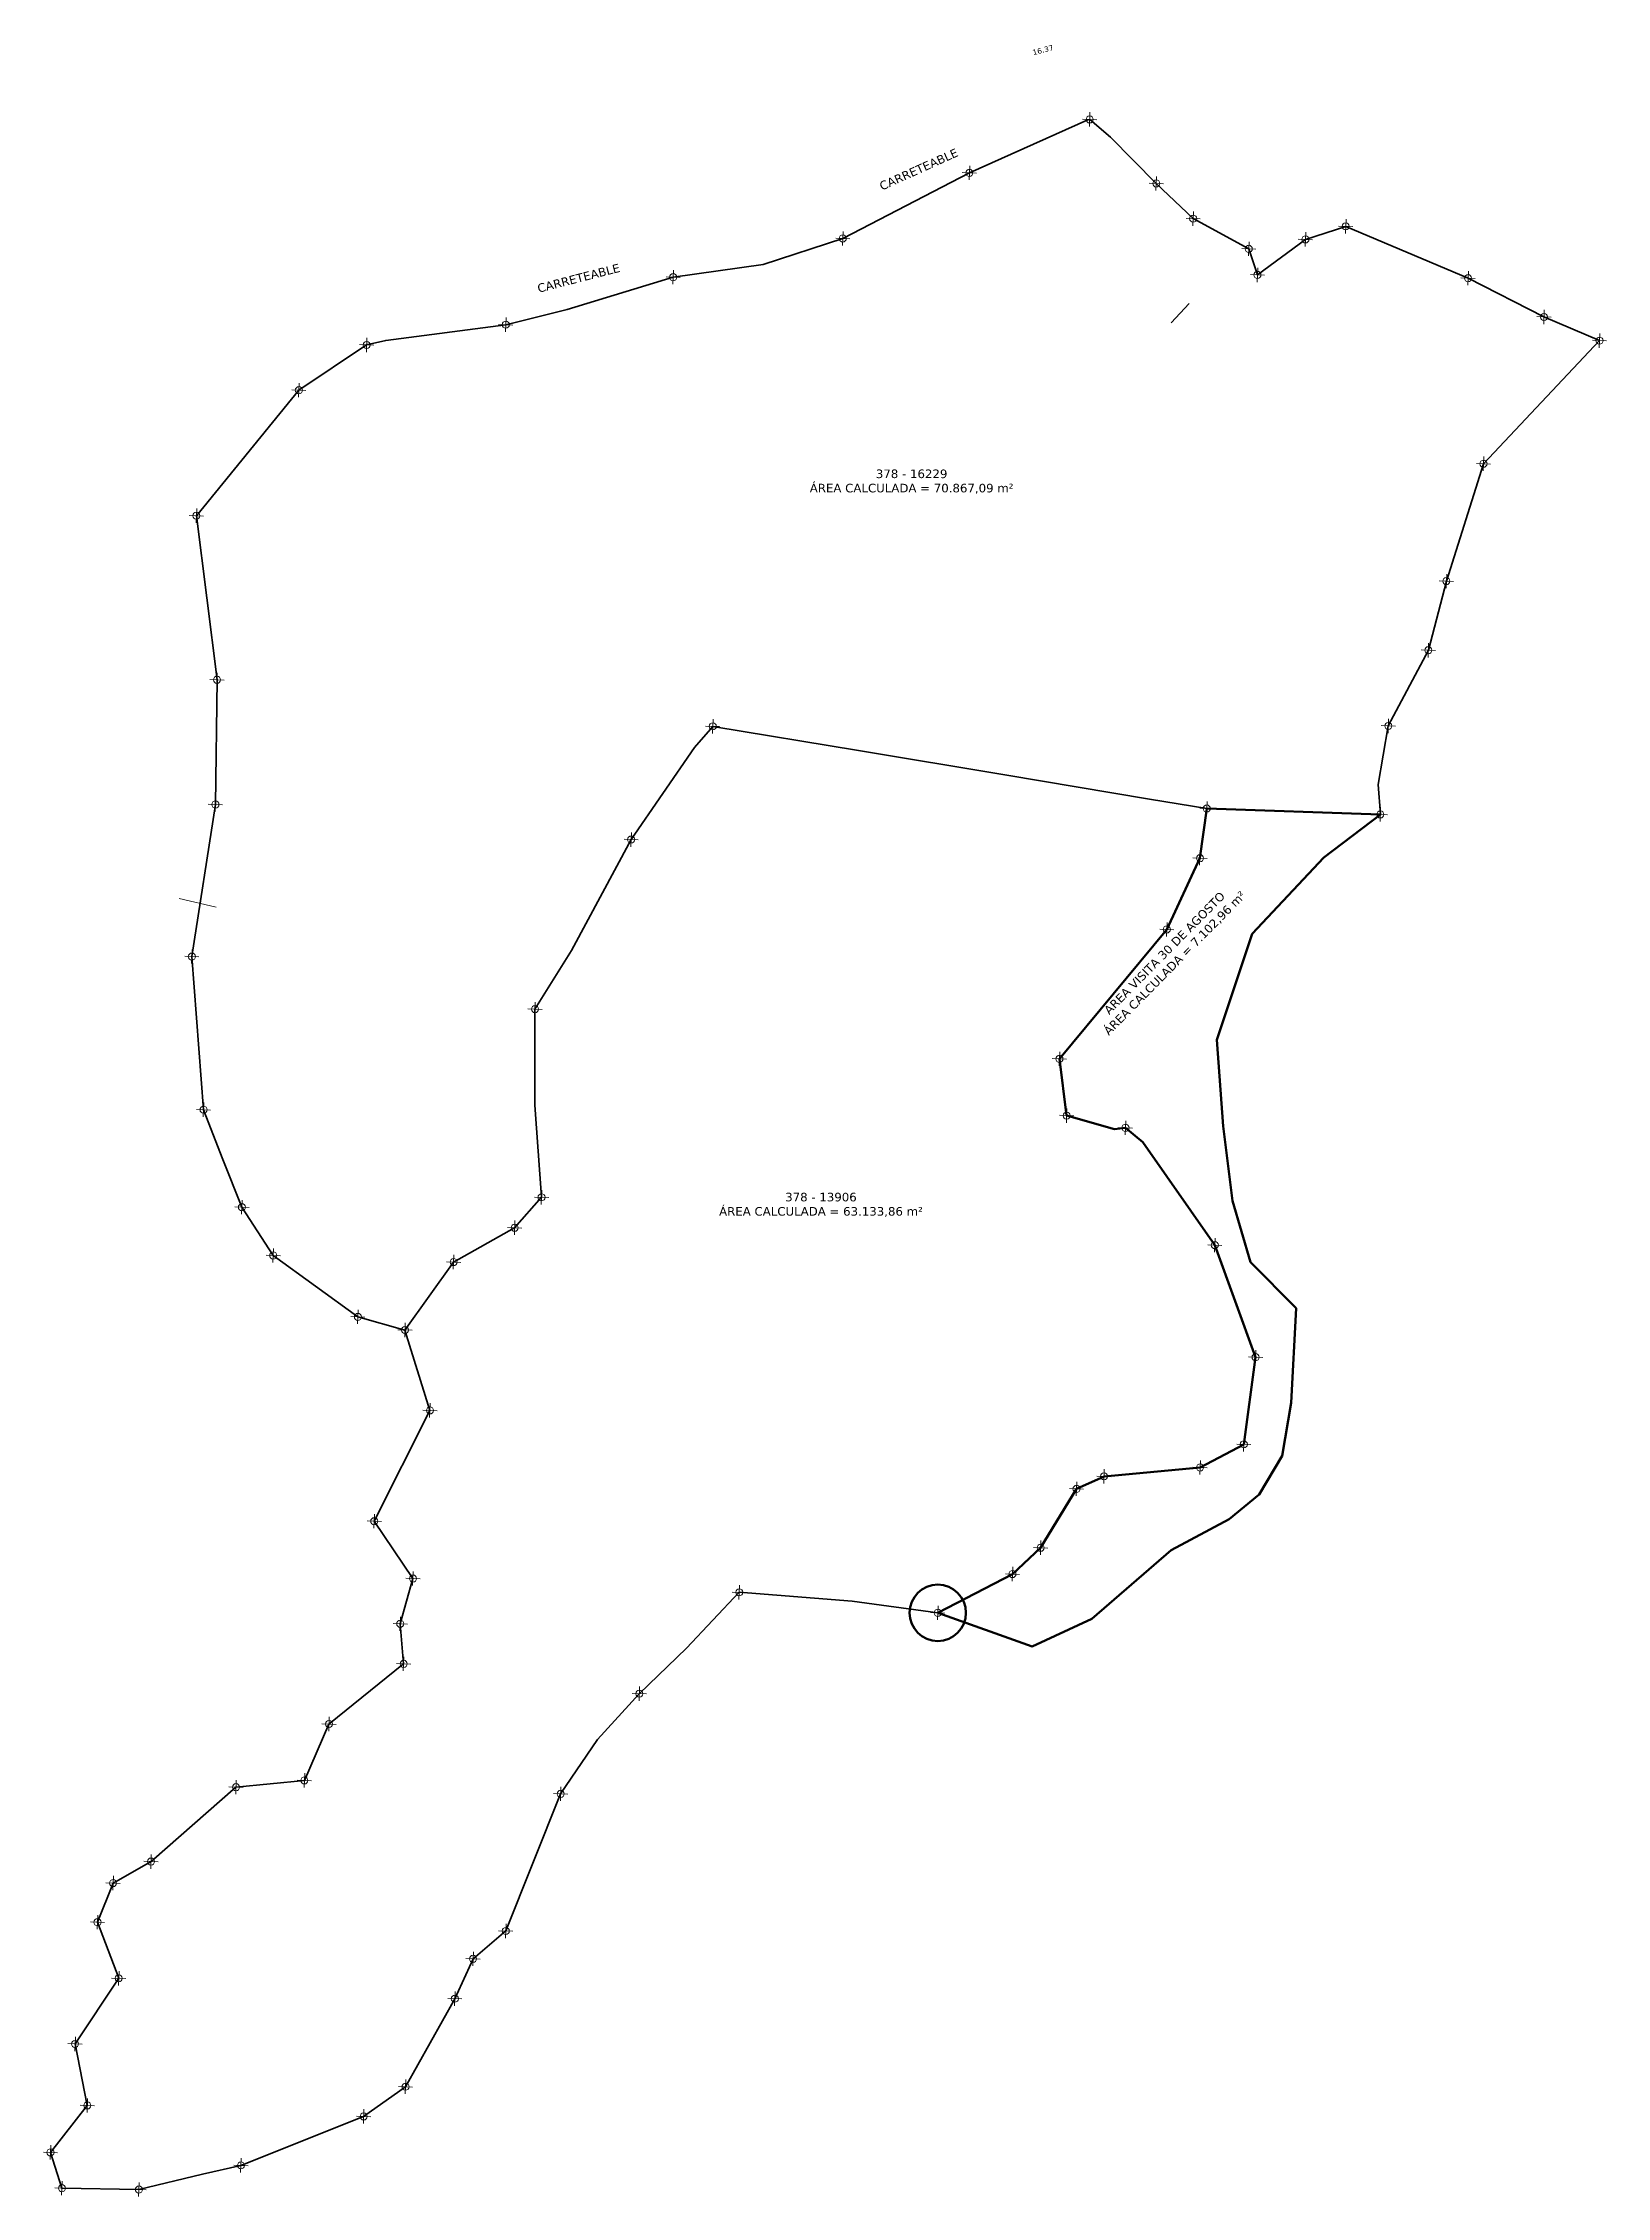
# Model space of a CAD drawing. Header units: metres. Extents: x 4644700 to 4645159, y 1943202 to 1943834.
import ezdxf

# ---------------------------------------------------------------- set-up
doc = ezdxf.new("R2010")
doc.units = ezdxf.units.M
doc.layers.add('A-COTAS', color=7, linetype='Continuous', lineweight=0)
doc.layers.add('AA-LINDERO', color=14, linetype='Continuous', lineweight=35)
doc.layers.add('AA-VERTICES', color=7, linetype='Continuous')
doc.layers.add('area', color=6, linetype='Continuous')
doc.styles.get("Standard").update_dxf_attribs({"font": 'verdana.ttf'})
doc.dimstyles.new('Igac_1000', dxfattribs={"dimscale": 0, "dimtxt": 1.6, "dimasz": 0.18, "dimexe": 0.18, "dimexo": 0.0625, "dimgap": 0.007, "dimtad": 0, "dimlfac": -1, "dimzin": 0, "dimdsep": 46, "dimtxsty": 'Standard', "dimblk": 'NONE', "dimcen": 0.09, "dimse1": 1, "dimse2": 1, "dimsd1": 1, "dimsd2": 1, "dimadec": 0, "dimazin": 0, "dimtfac": 1, "dimtofl": 0, "dimtmove": 0, "dimatfit": 3, "dimldrblk": 'NONE', "dimfxl": 1, "dimfxlon": 1, "dimtolj": 1, "dimtzin": 0, "dimarcsym": 0})

# ---------------------------------------------------------------- blocks, each defined once
blk = doc.blocks.new('*U7')
at = {"color": 0, "linetype": 'ByBlock', "lineweight": -2, "transparency": 16777216}
for p, q in [((-1, 0), (1, 0)), ((0, -1), (0, 1))]:
    blk.add_line(p, q, dxfattribs=at)
blk.add_circle((0, 0), 0.5, dxfattribs=at)
blk = doc.blocks.new('*D87')
at = {"layer": 'Defpoints', "color": 0, "transparency": 16777216}
for p in [(4645001.4, 1943834.21), (4645007.19, 1943811.79), (4644991.34, 1943807.7)]:
    blk.add_point(p, dxfattribs=at)
at = {"layer": 'A-COTAS', "color": 0, "transparency": 16777216, "insert": (4644993.48, 1943832.16), "char_height": 1.6, "attachment_point": 5, "rotation": 14.47491}
blk.add_mtext('\\A1;16.37', dxfattribs=at)
blk = doc.blocks.new('_None')

msp = doc.modelspace()

# ---------------------------------------------------------------- linework, layer by layer
at = {"layer": 'A-COTAS', "flags": 128}
for points in [[(4645036.36, 1943757.695), (4645031.163, 1943752.034)], [(4644739.8, 1943582.965), (4644750.716, 1943580.474)]]:
    msp.add_lwpolyline(points, dxfattribs=at)
at = {"layer": 'A-COTAS', "elevation": 1523.695, "flags": 128}
msp.add_lwpolyline([(4644962.573, 1943373.205), (4644990.264, 1943363.357)], dxfattribs=at)
at = {"layer": 'A-COTAS', "color": 1, "lineweight": 60}
msp.add_circle((4644962.573, 1943373.205), 8.279, dxfattribs=at)
at = {"layer": 'AA-LINDERO', "flags": 128}
msp.add_lwpolyline([(4645122.819, 1943710.669), (4645156.895, 1943746.828), (4645140.591, 1943753.777), (4645118.292, 1943765.161), (4645082.371, 1943780.385), (4645070.534, 1943776.547), (4645056.45, 1943766.124), (4645053.906, 1943773.768), (4645037.584, 1943782.649), (4645026.747, 1943792.976), (4645013.274, 1943806.618), (4645007.19, 1943811.791), (4645006.641, 1943811.674), (4644971.868, 1943796.09), (4644934.691, 1943776.82), (4644911.305, 1943769.229), (4644884.892, 1943765.45), (4644853.791, 1943755.941), (4644835.733, 1943751.501), (4644800.498, 1943746.91), (4644794.884, 1943745.552), (4644774.978, 1943732.262), (4644744.889, 1943695.404), (4644750.949, 1943647.209), (4644750.481, 1943610.591), (4644743.56, 1943565.935), (4644746.999, 1943520.956), (4644752.623, 1943506.297), (4644758.261, 1943492.323), (4644767.46, 1943478.143), (4644792.316, 1943460.115), (4644806.142, 1943456.262), (4644820.421, 1943476.208), (4644838.346, 1943486.298), (4644846.254, 1943495.232), (4644844.306, 1943522.264), (4644844.306, 1943550.494), (4644855.066, 1943567.745), (4644872.543, 1943600.287), (4644891.123, 1943627.313), (4644896.509, 1943633.543), (4644939.34, 1943626.418), (4644982.258, 1943619.28), (4645024.777, 1943612.207), (4645041.582, 1943609.412), (4645092.545, 1943607.679), (4645091.862, 1943616.46), (4645094.884, 1943633.664), (4645106.635, 1943655.888), (4645111.925, 1943676.187)], close=True, dxfattribs=at)
at = {"layer": 'AA-LINDERO', "elevation": 1523.695, "flags": 128}
msp.add_lwpolyline([(4645029.842, 1943573.895), (4645039.57, 1943594.816), (4645041.582, 1943609.412), (4645024.777, 1943612.207), (4644982.258, 1943619.28), (4644939.34, 1943626.418), (4644896.509, 1943633.543), (4644891.123, 1943627.313), (4644872.543, 1943600.287), (4644855.066, 1943567.745), (4644844.306, 1943550.494), (4644844.306, 1943522.264), (4644846.254, 1943495.232), (4644838.346, 1943486.298), (4644820.421, 1943476.208), (4644806.142, 1943456.262), (4644813.473, 1943432.649), (4644797.123, 1943400.107), (4644808.483, 1943383.268), (4644804.752, 1943369.987), (4644805.744, 1943358.217), (4644783.829, 1943340.544), (4644776.604, 1943323.991), (4644756.519, 1943321.996), (4644731.57, 1943300.146), (4644720.423, 1943293.831), (4644715.858, 1943282.348), (4644722.084, 1943265.869), (4644709.263, 1943246.594), (4644712.869, 1943228.534), (4644702.051, 1943214.742), (4644705.415, 1943204.234), (4644728.019, 1943203.839), (4644746.707, 1943208.368), (4644757.975, 1943210.926), (4644794.008, 1943225.313), (4644806.314, 1943234.031), (4644820.788, 1943259.885), (4644826.127, 1943271.576), (4644835.727, 1943279.764), (4644851.853, 1943320.034), (4644862.649, 1943335.972), (4644874.95, 1943349.459), (4644888.782, 1943362.849), (4644904.271, 1943379.227), (4644937.423, 1943376.664), (4644962.573, 1943373.205), (4644984.513, 1943384.588), (4644992.793, 1943392.312), (4645003.33, 1943409.61), (4645011.396, 1943413.279), (4645039.601, 1943415.884), (4645052.447, 1943422.68), (4645055.904, 1943448.277), (4645043.934, 1943481.195), (4645022.755, 1943511.409), (4645017.703, 1943515.636), (4645014.507, 1943515.285), (4645000.426, 1943519.224), (4644998.307, 1943535.888)], close=True, dxfattribs=at)
at = {"layer": 'area', "lineweight": 53, "flags": 128}
msp.add_lwpolyline([(4645054.932, 1943572.653), (4645075.969, 1943594.985), (4645092.545, 1943607.679), (4645041.582, 1943609.412), (4645039.57, 1943594.816), (4645029.842, 1943573.895), (4644998.307, 1943535.888), (4645000.426, 1943519.224), (4645014.507, 1943515.285), (4645017.703, 1943515.636), (4645022.755, 1943511.409), (4645043.934, 1943481.195), (4645055.904, 1943448.277), (4645052.447, 1943422.68), (4645039.601, 1943415.884), (4645011.396, 1943413.279), (4645003.33, 1943409.61), (4644992.793, 1943392.312), (4644984.513, 1943384.588), (4644962.573, 1943373.205), (4644990.264, 1943363.357), (4645007.846, 1943371.442), (4645031.158, 1943391.602), (4645048.106, 1943400.663), (4645056.954, 1943407.93), (4645063.736, 1943419.34), (4645066.381, 1943434.837), (4645067.79, 1943462.654), (4645054.461, 1943476.158), (4645049.113, 1943494.167), (4645046.348, 1943516.08), (4645044.492, 1943541.472)], close=True, dxfattribs=at)

# ---------------------------------------------------------------- block references
at = {"layer": 'AA-VERTICES', "color": 0, "lineweight": 20, "xscale": 2.085944531909345, "yscale": 2.085944531909345, "zscale": 2.085944531909345, "rotation": 267.5627286059794}
for p in [(4645007.19, 1943811.791, 1523.695), (4644971.868, 1943796.09, 1523.695), (4645026.747, 1943792.976, 1523.695), (4645037.584, 1943782.649, 1523.695), (4644934.691, 1943776.82, 1523.695), (4645070.534, 1943776.547, 1523.695), (4645082.371, 1943780.385, 1523.695), (4645053.906, 1943773.768, 1523.695), (4644884.892, 1943765.45, 1523.695), (4645056.45, 1943766.124, 1523.695), (4645118.292, 1943765.161, 1523.695), (4644835.733, 1943751.501, 1523.695), (4645140.591, 1943753.777, 1523.695), (4644794.884, 1943745.552, 1523.695), (4645156.895, 1943746.828, 1523.695), (4644774.978, 1943732.262, 1523.695), (4645122.819, 1943710.669, 1523.695), (4644744.889, 1943695.404, 1523.695), (4645111.925, 1943676.187, 1523.695), (4645106.635, 1943655.888, 1523.695), (4644750.949, 1943647.209, 1523.695), (4644896.509, 1943633.543, 1523.695), (4645094.884, 1943633.664, 1523.695), (4644750.481, 1943610.591, 1523.695), (4645041.582, 1943609.412, 1523.695), (4645092.545, 1943607.679, 1523.695), (4644872.543, 1943600.287, 1523.695), (4645039.57, 1943594.816, 1523.695), (4645029.842, 1943573.895, 1523.695), (4644743.56, 1943565.935, 1523.695), (4644844.306, 1943550.494, 1523.695), (4644998.307, 1943535.888, 1523.695), (4644746.999, 1943520.956, 1523.695), (4645000.426, 1943519.224, 1523.695), (4645017.703, 1943515.636, 1523.695), (4644758.261, 1943492.323, 1523.695), (4644846.254, 1943495.232, 1523.695), (4644838.346, 1943486.298, 1523.695), (4645043.934, 1943481.195, 1523.695), (4644767.46, 1943478.143, 1523.695), (4644820.421, 1943476.208, 1523.695), (4644792.316, 1943460.115, 1523.695), (4644806.142, 1943456.262, 1523.695), (4645055.904, 1943448.277, 1523.695), (4644813.473, 1943432.649, 1523.695), (4645052.447, 1943422.68, 1523.695), (4645039.601, 1943415.884, 1523.695), (4645003.33, 1943409.61, 1523.695), (4645011.396, 1943413.279, 1523.695), (4644797.123, 1943400.107, 1523.695), (4644992.793, 1943392.312, 1523.695), (4644984.513, 1943384.588, 1523.695), (4644808.483, 1943383.268, 1523.695), (4644904.302, 1943379.226, 1523.695), (4644962.573, 1943373.205, 1523.695), (4644804.752, 1943369.987, 1523.695), (4644805.744, 1943358.217, 1523.695), (4644874.95, 1943349.459, 1523.695), (4644783.829, 1943340.544, 1523.695), (4644756.519, 1943321.996, 1523.695), (4644776.604, 1943323.991, 1523.695), (4644851.853, 1943320.034, 1523.695), (4644731.57, 1943300.146, 1523.695), (4644720.423, 1943293.831, 1523.695), (4644715.858, 1943282.348, 1523.695), (4644835.727, 1943279.764, 1523.695), (4644826.127, 1943271.576, 1523.695), (4644722.084, 1943265.869, 1523.695), (4644820.788, 1943259.885, 1523.695), (4644709.263, 1943246.594, 1523.695), (4644806.314, 1943234.031, 1523.695), (4644712.869, 1943228.534, 1523.695), (4644794.008, 1943225.313, 1523.695), (4644702.051, 1943214.742, 1523.695), (4644757.975, 1943210.926, 1523.695), (4644705.415, 1943204.234, 1523.695), (4644728.019, 1943203.839, 1523.695)]:
    msp.add_blockref('*U7', p, dxfattribs=at)

# ---------------------------------------------------------------- texts
at = {"layer": 'A-COTAS', "char_height": 2.516, "width": 66.4024, "attachment_point": 1}
for s, insert, rotation in [('\\pxqc;CARRETEABLE', (4644926.221, 1943784.595), 24.350461), ('\\pxqc;CARRETEABLE', (4644824.658, 1943758.136), 14.423373), ('\\pxqc;AREA VISITA 30 DE AGOSTO\\PÁREA CALCULADA = 7.102,96 m²', (4645004.943, 1943544.216), 45.423589)]:
    msp.add_mtext(s, dxfattribs=dict(at, insert=insert, rotation=rotation))
for s, insert in [('\\pxqc;378 - 16229\\PÁREA CALCULADA = 70.867,09 m²', (4644921.707, 1943708.972)), ('\\pxqc;378 - 13906 \\PÁREA CALCULADA = 63.133,86 m²', (4644895.086, 1943496.563))]:
    msp.add_mtext(s, dxfattribs=dict(at, insert=insert))

# ---------------------------------------------------------------- dimensions: what is measured, and where the dimension line sits
at = {"layer": 'A-COTAS'}
dim = msp.add_aligned_dim(p1=(4644991.337, 1943807.698), p2=(4645007.19, 1943811.791), distance=23.153, dimstyle='Igac_1000', override={"dimscale": 1}, dxfattribs=at)
dim.commit()
dim.dimension.update_dxf_attribs({"geometry": '*D87', "text_midpoint": (4644993.476, 1943832.162)})

doc.saveas('drawing.dxf')
